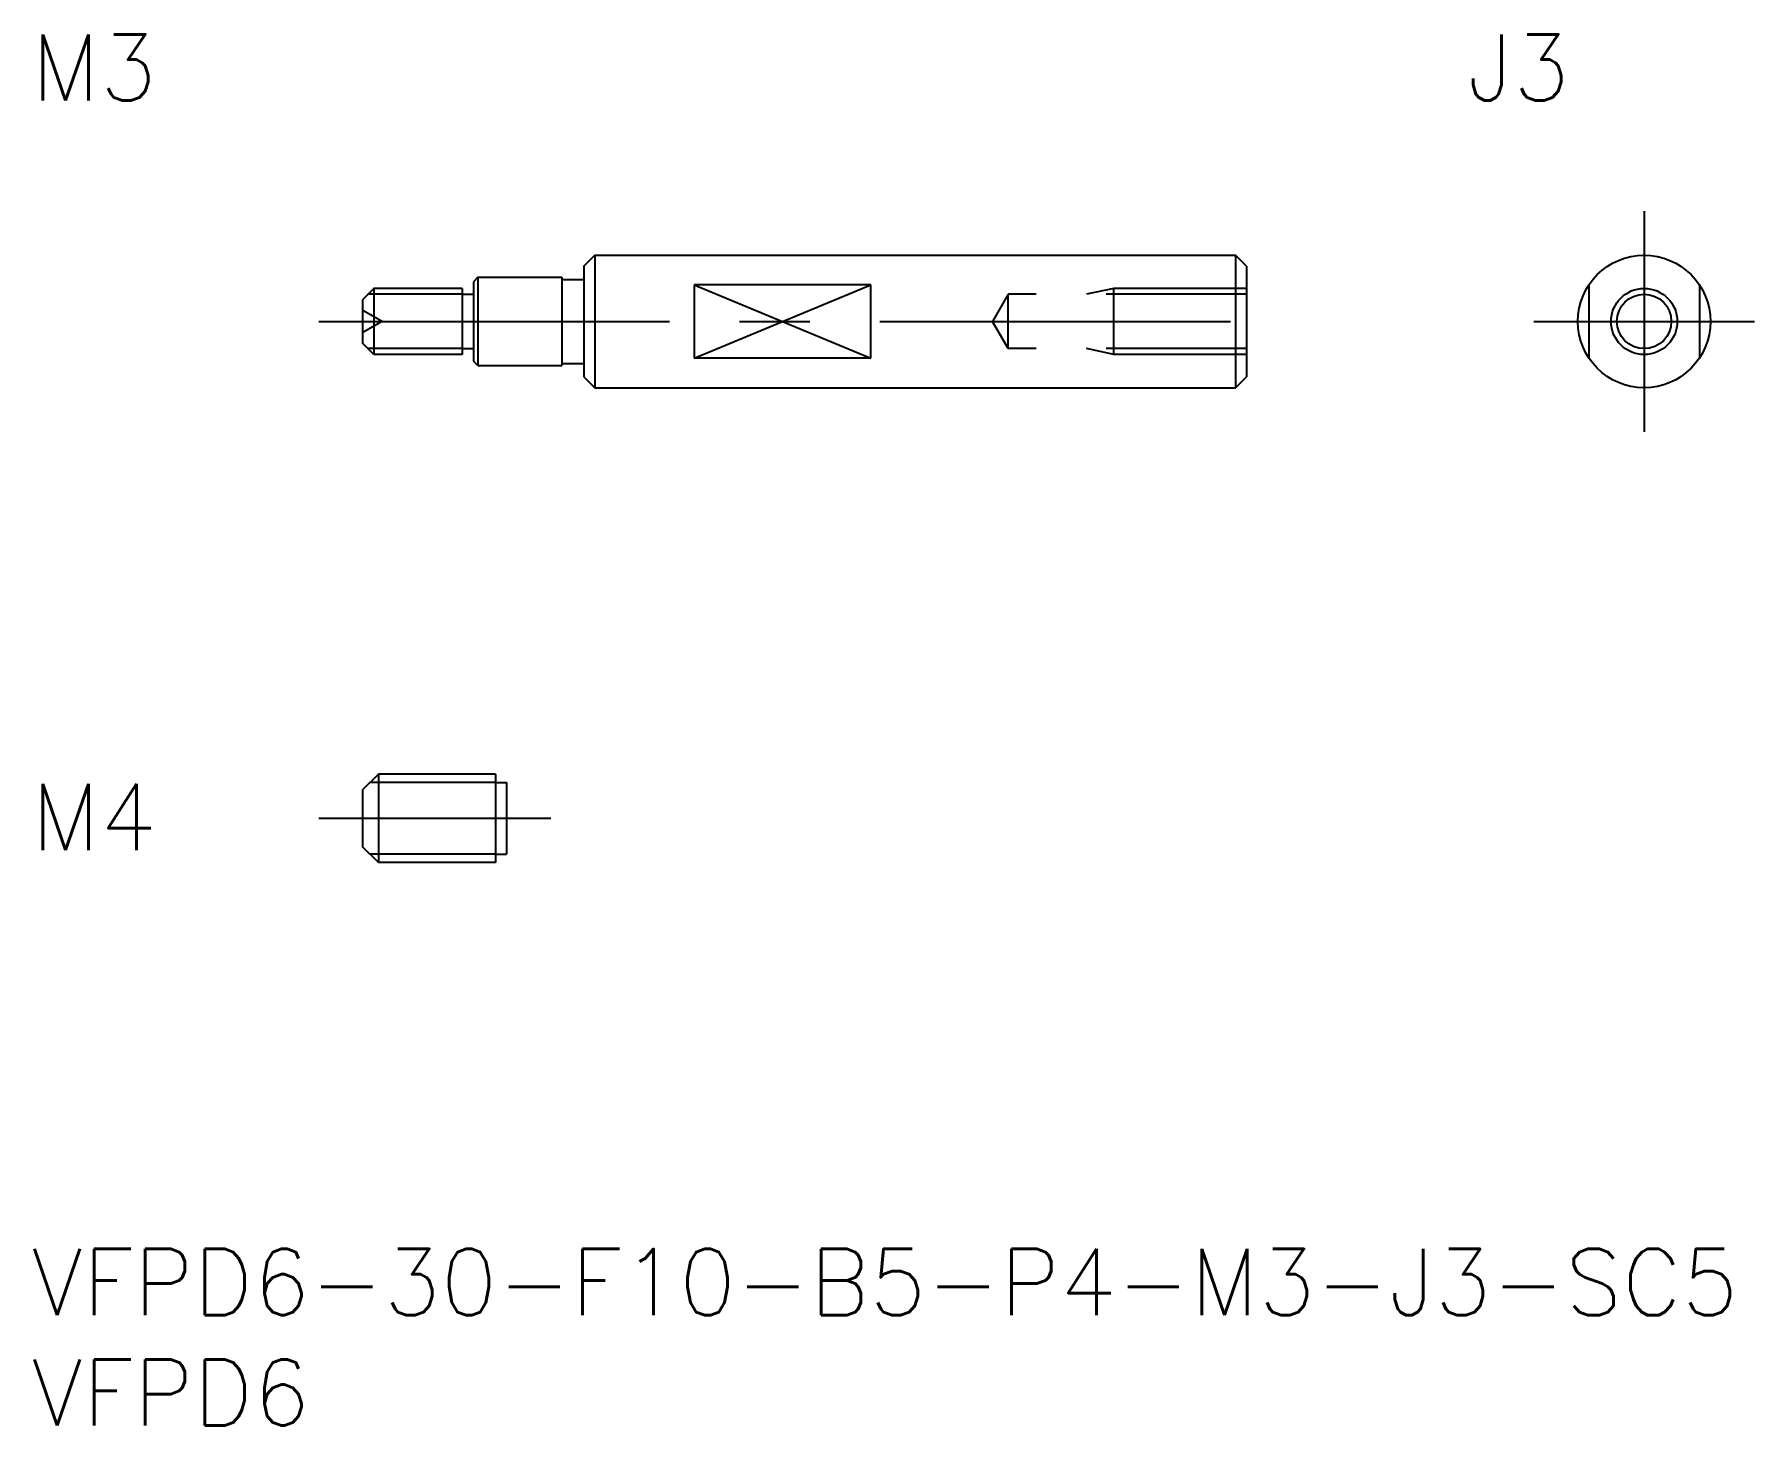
# Model space of a CAD drawing. Extents: x 0.1 to 78, y -8 to 55.
import ezdxf

# ---------------------------------------------------------------- set-up
doc = ezdxf.new("R2010")
doc.units = 0
doc.header["$LTSCALE"] = 0.5
doc.linetypes.add('CENTER', pattern=[50.8, 31.75, -6.35, 6.35, -6.35])
doc.linetypes.add('DASHED', pattern=[19.05, 12.7, -6.35])
for name, color, linetype in [('MSM_CENTER', 1, 'CENTER'), ('MSM_CONTINUOUS', 7, 'CONTINUOUS'), ('MSM_DASHED', 4, 'DASHED'), ('MSM_NARROW', 5, 'CONTINUOUS'), ('MSM_PART_NUMBER', 7, 'CONTINUOUS')]:
    doc.layers.add(name, color=color, linetype=linetype)
doc.styles.get("Standard").update_dxf_attribs({"font": 'txt.shx', "height": 1, "bigfont": 'bigfont.shx'})

# ---------------------------------------------------------------- blocks, each defined once
blk = doc.blocks.new('*U6')
at = {"layer": 'MSM_PART_NUMBER'}
blk.add_text('VFPD6-30-F10-B5-P4-M3-J3-SC5', height=3, dxfattribs=at).set_placement((0, -3))
blk = doc.blocks.new('*U7')
at = {"layer": 'MSM_PART_NUMBER'}
blk.add_text('VFPD6', height=3, dxfattribs=at).set_placement((0, -8))
blk = doc.blocks.new('*U8')
at = {"layer": 'MSM_PART_NUMBER'}
blk.add_text('M4', height=3, dxfattribs=at).set_placement((0, 18.061))
blk = doc.blocks.new('*U9')
at = {"layer": 'MSM_PART_NUMBER'}
blk.add_text('M3', height=3, dxfattribs=at).set_placement((0, 52))
blk = doc.blocks.new('*U10')
at = {"layer": 'MSM_PART_NUMBER'}
blk.add_text('J3', height=3, rotation=360, dxfattribs=at).set_placement((65, 52))

msp = doc.modelspace()

# ---------------------------------------------------------------- linework, layer by layer
at = {"layer": 'MSM_CENTER'}
for p, q in [((73, 47), (73, 37)), ((13, 42), (57, 42)), ((68, 42), (78, 42)), ((13, 19.5), (23.5, 19.5))]:
    msp.add_line(p, q, dxfattribs=at)
at = {"layer": 'MSM_CONTINUOUS'}
for p, q in [((25, 44.5), (25.5, 45)), ((25, 44.5), (25, 39.5)), ((25.5, 45), (54.5, 45)), ((25.5, 45), (25.5, 39)), ((54.5, 45), (54.5, 39)), ((55, 44.5), (54.5, 45)), ((55, 44.5), (55, 39.5)), ((20.2, 44), (20, 43.8)), ((20, 43.8), (20, 40.2)), ((20.2, 44), (20.2, 40)), ((20.2, 44), (24, 44)), ((24, 44), (24, 40)), ((24, 43.9), (25, 43.9)), ((30, 43.658), (30, 40.342)), ((38, 43.658), (30, 43.658)), ((38, 40.342), (38, 43.658)), ((15.5, 43.5), (15, 43)), ((15, 41), (15, 43)), ((19.5, 43.5), (15.5, 43.5)), ((15.5, 43.5), (15.5, 40.5)), ((19.5, 43.5), (19.5, 40.5)), ((19.5, 43.229), (20, 43.229)), ((15.5, 40.5), (15, 41)), ((19.5, 40.5), (15.5, 40.5)), ((19.5, 40.77), (20, 40.77)), ((20.2, 40), (20, 40.2)), ((20.2, 40), (24, 40)), ((24, 40.1), (25, 40.1)), ((38, 40.342), (30, 40.342)), ((25, 39.5), (25.5, 39)), ((25.5, 39), (54.5, 39)), ((54.5, 39), (55, 39.5)), ((15.7, 21.5), (15, 20.8)), ((21, 21.5), (15.7, 21.5)), ((15.7, 21.5), (15.7, 17.5)), ((21, 21.5), (21, 17.5)), ((21, 21.121), (21.5, 21.121)), ((21.5, 21.121), (21.5, 17.879)), ((15, 18.2), (15, 20.8)), ((15.7, 17.5), (15, 18.2)), ((21, 17.5), (15.7, 17.5)), ((21, 17.879), (21.5, 17.879))]:
    msp.add_line(p, q, dxfattribs=at)
for radius in [3, 1.23]:
    msp.add_circle((73, 42), radius, dxfattribs=at)
at = {"layer": 'MSM_DASHED'}
for p, q in [((70.5, 43.658), (70.5, 40.342)), ((75.5, 43.658), (75.5, 40.342)), ((44.21, 43.229), (43.5, 42)), ((55, 43.229), (44.21, 43.229)), ((44.21, 40.77), (44.21, 43.229)), ((49, 43.5), (47.75, 43.229)), ((55, 43.5), (49, 43.5)), ((49, 40.5), (49, 43.5)), ((15.866, 42), (15, 42.5)), ((15.866, 42), (15, 41.5)), ((44.21, 40.77), (43.5, 42)), ((55, 40.77), (44.21, 40.77)), ((49, 40.5), (47.75, 40.77)), ((55, 40.5), (49, 40.5))]:
    msp.add_line(p, q, dxfattribs=at)
at = {"layer": 'MSM_NARROW'}
for p, q in [((30, 40.342), (38, 43.658)), ((30, 43.658), (38, 40.342)), ((19.5, 43.229), (15.229, 43.229)), ((19.5, 40.77), (15.229, 40.77)), ((21, 21.121), (15.321, 21.121)), ((21, 17.879), (15.321, 17.879))]:
    msp.add_line(p, q, dxfattribs=at)
msp.add_circle((73, 42), 1.5, dxfattribs=at)

# ---------------------------------------------------------------- block references
at = {"layer": 'MSM_CONTINUOUS'}
for name in ['*U9', '*U10', '*U8', '*U6', '*U7']:
    msp.add_blockref(name, (0, 0), dxfattribs=at)

doc.saveas('drawing.dxf')
